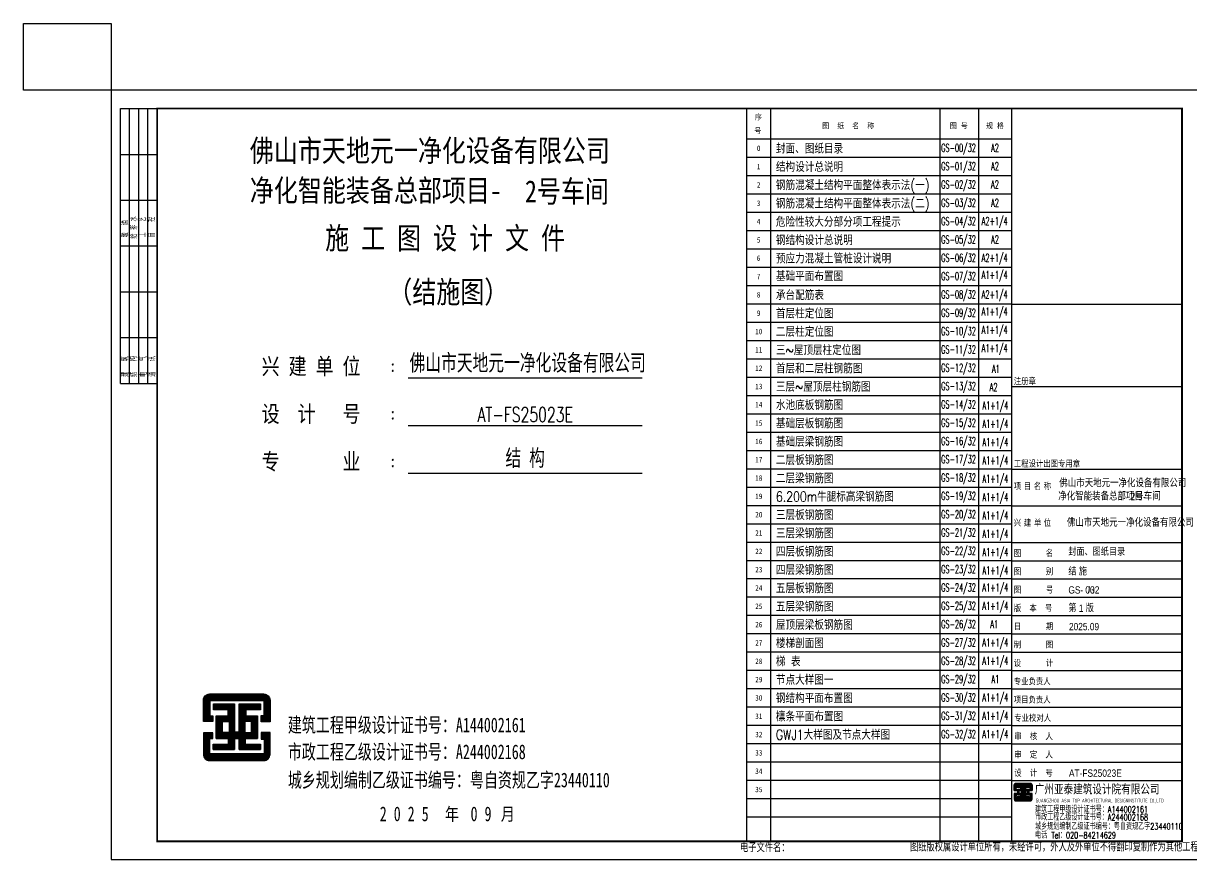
# Model space of a CAD drawing. Extents: x 250899 to 650964, y 268083 to 317384.
# Drawn here: x 250899 to 314618, y 271733 to 317384 of the extents above; entities that cross this region are included whole.
import ezdxf
from ezdxf.enums import TextEntityAlignment as Align

# ---------------------------------------------------------------- set-up
doc = ezdxf.new("R2010")
doc.units = 0
doc.header["$LTSCALE"] = 1000
doc.header["$MEASUREMENT"] = 0
for name, color, linetype in [('13', 13, 'Continuous'), ('14', 14, 'Continuous'), ('_0', 7, 'Continuous'), ('PUB_TITLE', 4, 'Continuous'), ('S-PUB-TAB', 4, 'Continuous'), ('TK-TXT1', 140, 'Continuous')]:
    doc.layers.add(name, color=color, linetype=linetype)
doc.styles.add('-宋体', font='simsun.ttc', dxfattribs={"width": 0.8})
doc.styles.add('-新宋体', font='simsun.ttc', dxfattribs={"width": 0.8})
doc.styles.add('-黑体', font='simhei.ttf', dxfattribs={"width": 0.7})
doc.styles.add('_HZTXT', font='gs_txt.shx', dxfattribs={"width": 0.8, "bigfont": 'gs_hztxt.shx'})
doc.styles.add('DIM_FONT', font='SIMPLEX.shx', dxfattribs={"width": 0.8})
doc.styles.add('HT', font='simhei.ttf')
doc.styles.add('HZTXT', font='txt.shx', dxfattribs={"bigfont": 'hztxt.shx'})
doc.styles.add('hztxt0', font='romans.shx', dxfattribs={"bigfont": 'gbcbig0.shx'})
doc.styles.get("Standard").update_dxf_attribs({"font": 'gbenor.shx', "bigfont": 'gbcbig0.shx'})
doc.styles.add('天正', font='SIMPLEX', dxfattribs={"width": 0.8, "bigfont": 'HZTXT'})
doc.styles.add('宋体', font='SimSun.ttf', dxfattribs={"width": 0.7})

# ---------------------------------------------------------------- blocks, each defined once
blk = doc.blocks.new('weer')
at = {"layer": '14'}
h = blk.add_hatch(dxfattribs=at)
h.set_pattern_fill('ANSI31', color=256, scale=100, angle=135, style=0)
h.set_pattern_definition([(180, (-144463.316, -50934.867), (-3e-15, -12.5), [])])
edge = h.paths.add_edge_path()
edge.add_line((73001, 29938), (73001, 29856))
edge.add_line((73001, 29856), (72861, 29856))
edge.add_line((72861, 29856), (72861, 30167))
edge.add_arc((72951, 30167), 90, 90, 180, ccw=False)
edge.add_line((72951, 30257), (73741, 30257))
edge.add_arc((73741, 30167), 90, 0, 90, ccw=False)
edge.add_line((73831, 30167), (73831, 29851))
edge.add_line((73831, 29851), (73701, 29851))
edge.add_line((73701, 29851), (73701, 29945))
edge.add_line((73701, 29945), (73730, 29945))
edge.add_line((73730, 29945), (73744, 29945))
edge.add_line((73744, 29945), (73744, 30157))
edge.add_line((73744, 30157), (72957, 30157))
edge.add_line((72957, 30157), (72957, 29938))
edge.add_line((72957, 29938), (73001, 29938))
h.paths.add_polyline_path([(73383, 29705), (73383, 30113), (73691, 30113), (73691, 30025), (73477, 30025), (73477, 29938), (73650, 29938), (73650, 29608), (73470, 29608), (73470, 29525), (73692, 29525), (73692, 29448), (73384, 29448), (73384, 29609), (73315, 29609), (73315, 29448), (73006, 29448), (73006, 29525), (73229, 29525), (73229, 29608), (73049, 29608), (73049, 29938), (73222, 29938), (73222, 30025), (73008, 30025), (73008, 30113), (73316, 30113), (73316, 29705)])
h.paths.add_polyline_path([(73138, 29855), (73236, 29855), (73236, 29699), (73138, 29699)], flags=16)
h.paths.add_polyline_path([(73560, 29855), (73463, 29855), (73463, 29699), (73560, 29699)], flags=16)
edge = h.paths.add_edge_path()
edge.add_line((73001, 29608), (73001, 29690))
edge.add_line((73001, 29690), (72861, 29690))
edge.add_line((72861, 29690), (72861, 29379))
edge.add_arc((72951, 29379), 90, 180, 270)
edge.add_line((72951, 29289), (73741, 29289))
edge.add_arc((73741, 29379), 90, 270, 360)
edge.add_line((73831, 29379), (73831, 29695))
edge.add_line((73831, 29695), (73701, 29695))
edge.add_line((73701, 29695), (73701, 29601))
edge.add_line((73701, 29601), (73730, 29601))
edge.add_line((73730, 29601), (73744, 29601))
edge.add_line((73744, 29601), (73744, 29389))
edge.add_line((73744, 29389), (72957, 29389))
edge.add_line((72957, 29389), (72957, 29608))
edge.add_line((72957, 29608), (73001, 29608))
for points in [[(73001, 29939), (73001, 29857), (72861, 29857), (72861, 30168, -0.414214), (72951, 30258), (73741, 30258, -0.414214), (73831, 30168), (73831, 29852), (73701, 29852), (73701, 29946), (73730, 29946), (73744, 29946), (73744, 30158), (72957, 30158), (72957, 29939)], [(73001, 29608), (73001, 29690), (72861, 29690), (72861, 29379, 0.414214), (72951, 29289), (73741, 29289, 0.414214), (73831, 29379), (73831, 29695), (73701, 29695), (73701, 29601), (73730, 29601), (73744, 29601), (73744, 29389), (72957, 29389), (72957, 29608)]]:
    blk.add_lwpolyline(points, format="xyb", close=True, dxfattribs=at)
blk.add_lwpolyline([(73383, 29705), (73383, 29705), (73383, 30113), (73691, 30113), (73691, 30025), (73477, 30025), (73477, 29938), (73650, 29938), (73650, 29608), (73470, 29608), (73470, 29525), (73692, 29525), (73692, 29448), (73384, 29448), (73384, 29609), (73315, 29609), (73315, 29448), (73006, 29448), (73006, 29525), (73229, 29525), (73229, 29608), (73049, 29608), (73049, 29938), (73222, 29938), (73222, 30025), (73008, 30025), (73008, 30113), (73316, 30113), (73316, 29705), (73383, 29705)], dxfattribs=at)
for points in [[(73138, 29855), (73236, 29855), (73236, 29699), (73138, 29699)], [(73560, 29855), (73463, 29855), (73463, 29699), (73560, 29699)]]:
    blk.add_lwpolyline(points, close=True, dxfattribs=at)
blk = doc.blocks.new('$titleblk$00000095')
for p, q in [((-150, 20), (-150, 0)), ((-150, 20), (0, 20)), ((-125, 20), (-125, 0)), ((-100, 20), (-100, 0)), ((-75, 20), (-75, 0)), ((-75, 20), (-75, 0)), ((-50, 20), (-50, 0)), ((-25, 20), (-25, 0)), ((0, 20), (0, 0)), ((-150, 15), (-75, 15)), ((-75, 15), (0, 15)), ((-150, 10), (-75, 10)), ((-75, 10), (0, 10)), ((-150, 5), (-75, 5)), ((-75, 5), (0, 5))]:
    blk.add_line(p, q)
at = {"width": 0.8}
for s, p in [('建   筑', (-146.45, 15.65)), ('暖  通', (-70.35, 15.73)), ('结   构', (-146.45, 10.91)), ('给 排 水', (-71.03, 10.9)), ('电   气', (-146.45, 5.65)), ('工   艺', (-70.35, 6.13)), ('通   讯', (-146.45, 0.88)), ('自   控', (-70.35, 1.24))]:
    blk.add_text(s, height=3.509, dxfattribs=at).set_placement(p)
blk = doc.blocks.new('弘吉车间2')
at = {"layer": '14'}
h = blk.add_hatch(dxfattribs=at)
h.set_pattern_fill('ANSI31', color=256, scale=100, angle=135, style=0)
h.set_pattern_definition([(180, (-226475.39, -78017.824), (-3e-15, -12.5), [])])
edge = h.paths.add_edge_path()
edge.add_line((-9011, 2855), (-9011, 2773))
edge.add_line((-9011, 2773), (-9152, 2773))
edge.add_line((-9152, 2773), (-9152, 3084))
edge.add_arc((-9062, 3084), 90, 90, 180, ccw=False)
edge.add_line((-9062, 3174), (-8271, 3174))
edge.add_arc((-8271, 3084), 90, 0, 90, ccw=False)
edge.add_line((-8181, 3084), (-8181, 2768))
edge.add_line((-8181, 2768), (-8311, 2768))
edge.add_line((-8311, 2768), (-8311, 2862))
edge.add_line((-8311, 2862), (-8282, 2862))
edge.add_line((-8282, 2862), (-8268, 2862))
edge.add_line((-8268, 2862), (-8268, 3074))
edge.add_line((-8268, 3074), (-9055, 3074))
edge.add_line((-9055, 3074), (-9055, 2855))
edge.add_line((-9055, 2855), (-9011, 2855))
h.paths.add_polyline_path([(-8629, 2622), (-8629, 3030), (-8321, 3030), (-8321, 2942), (-8535, 2942), (-8535, 2855), (-8362, 2855), (-8362, 2525), (-8542, 2525), (-8542, 2442), (-8320, 2442), (-8320, 2365), (-8628, 2365), (-8628, 2526), (-8697, 2526), (-8697, 2365), (-9006, 2365), (-9006, 2442), (-8784, 2442), (-8784, 2525), (-8963, 2525), (-8963, 2855), (-8790, 2855), (-8790, 2942), (-9004, 2942), (-9004, 3030), (-8697, 3030), (-8697, 2622)])
h.paths.add_polyline_path([(-8874, 2772), (-8776, 2772), (-8776, 2616), (-8874, 2616)], flags=16)
h.paths.add_polyline_path([(-8452, 2772), (-8549, 2772), (-8549, 2616), (-8452, 2616)], flags=16)
edge = h.paths.add_edge_path()
edge.add_line((-9011, 2525), (-9011, 2607))
edge.add_line((-9011, 2607), (-9152, 2607))
edge.add_line((-9152, 2607), (-9152, 2296))
edge.add_arc((-9062, 2296), 90, 180, 270)
edge.add_line((-9062, 2206), (-8271, 2206))
edge.add_arc((-8271, 2296), 90, 270, 360)
edge.add_line((-8181, 2296), (-8181, 2612))
edge.add_line((-8181, 2612), (-8311, 2612))
edge.add_line((-8311, 2612), (-8311, 2518))
edge.add_line((-8311, 2518), (-8282, 2518))
edge.add_line((-8282, 2518), (-8268, 2518))
edge.add_line((-8268, 2518), (-8268, 2306))
edge.add_line((-8268, 2306), (-9055, 2306))
edge.add_line((-9055, 2306), (-9055, 2525))
edge.add_line((-9055, 2525), (-9011, 2525))
for p, q in [((-9300, 29320), (-9300, 0)), ((-9300, 29320), (0, 29320)), ((-9300, 24820), (0, 24820)), ((-9300, 20320), (0, 20320)), ((-9300, 18320), (0, 18320)), ((-9300, 16320), (0, 16320)), ((-9300, 15320), (0, 15320)), ((-9300, 14320), (0, 14320)), ((-9300, 13320), (0, 13320)), ((-9300, 12320), (0, 12320)), ((-9300, 11320), (0, 11320)), ((-9300, 10320), (0, 10320)), ((-9300, 9320), (0, 9320)), ((-9300, 8320), (0, 8320)), ((-9300, 7320), (0, 7320)), ((-9300, 6320), (0, 6320)), ((-9300, 5320), (0, 5320)), ((-9300, 4320), (0, 4320)), ((-9300, 3320), (0, 3320)), ((-9300, 3320), (0, 3320))]:
    blk.add_line(p, q, dxfattribs=at)
for points in [[(-9011, 2855), (-9011, 2773), (-9152, 2773), (-9152, 3084, -0.414214), (-9062, 3174), (-8271, 3174, -0.414214), (-8181, 3084), (-8181, 2768), (-8311, 2768), (-8311, 2862), (-8282, 2862), (-8268, 2862), (-8268, 3074), (-9055, 3074), (-9055, 2855)], [(-9011, 2525), (-9011, 2607), (-9152, 2607), (-9152, 2296, 0.414214), (-9062, 2206), (-8271, 2206, 0.414214), (-8181, 2296), (-8181, 2612), (-8311, 2612), (-8311, 2518), (-8282, 2518), (-8268, 2518), (-8268, 2306), (-9055, 2306), (-9055, 2525)]]:
    blk.add_lwpolyline(points, format="xyb", close=True, dxfattribs=at)
blk.add_lwpolyline([(-8629, 2622), (-8629, 2622), (-8629, 3030), (-8321, 3030), (-8321, 2942), (-8535, 2942), (-8535, 2855), (-8362, 2855), (-8362, 2525), (-8542, 2525), (-8542, 2442), (-8320, 2442), (-8320, 2365), (-8628, 2365), (-8628, 2526), (-8697, 2526), (-8697, 2365), (-9006, 2365), (-9006, 2442), (-8784, 2442), (-8784, 2525), (-8963, 2525), (-8963, 2855), (-8790, 2855), (-8790, 2942), (-9004, 2942), (-9004, 3030), (-8697, 3030), (-8697, 2622), (-8629, 2622)], dxfattribs=at)
for points in [[(-8874, 2772), (-8776, 2772), (-8776, 2616), (-8874, 2616)], [(-8452, 2772), (-8549, 2772), (-8549, 2616), (-8452, 2616)]]:
    blk.add_lwpolyline(points, close=True, dxfattribs=at)
at = {"layer": '13', "color": 7, "style": '_HZTXT', "width": 0.85}
for s, height, p in [('佛山市天地元一净化设备有限公司', 417.91, (-6694, 19336)), ('净化智能装备总部项目-', 417.91, (-6750, 18616)), ('2号车间', 417.9, (-2815, 18616)), ('佛山市天地元一净化设备有限公司', 417.91, (-6282, 17179)), ('结 施', 400, (-6198, 14522)), ('GS-  /32', 400, (-6198, 13522)), ('第 1 版', 400, (-6198, 12522)), ('2025.09', 400, (-6166, 11522)), ('AT-FS25023E', 400, (-6166, 3522))]:
    blk.add_text(s, height=height, dxfattribs=at).set_placement(p)
at = {"layer": '13', "style": 'HZTXT', "width": 0.7}
for s, p in [('建筑工程甲级设计证书号：A144002161', (-8015, 1568)), ('市政工程乙级设计证书号：A244002168', (-8015, 1144)), ('城乡规划编制乙级证书编号：粤自资规乙字23440110', (-8015, 639)), ('电话 Tel：020-84214629', (-8015, 159))]:
    blk.add_text(s, height=350, rotation=359.99972, dxfattribs=at).set_placement(p)
at = {"layer": '14'}
for s, height, style, width, p in [('注册章', 350, '宋体', 0.82, (-9173, 24949)), ('工程设计出图专用章', 350, '宋体', 0.82, (-9173, 20449)), ('项', 350, '宋体', 0.82, (-9176, 19220)), ('目', 350, '宋体', 0.82, (-8632, 19220)), ('名', 350, '宋体', 0.82, (-8081, 19220)), ('称', 350, '宋体', 0.82, (-7542, 19220)), ('兴', 350, '宋体', 0.82, (-9176, 17220)), ('建', 350, '宋体', 0.82, (-8632, 17220)), ('单', 350, '宋体', 0.82, (-8081, 17220)), ('位', 350, '宋体', 0.82, (-7542, 17220)), ('图      名', 350, '宋体', 0.82, (-9176, 15566)), ('图      别', 350, '宋体', 0.82, (-9176, 14566)), ('图      号', 350, '宋体', 0.82, (-9176, 13566)), ('版  本  号', 350, '宋体', 0.82, (-9176, 12566)), ('日      期', 350, '宋体', 0.82, (-9176, 11566)), ('制      图', 350, '宋体', 0.82, (-9176, 10566)), ('设      计', 350, '宋体', 0.82, (-9176, 9566)), ('专业负责人', 350, '宋体', 0.82, (-9176, 8566)), ('项目负责人', 350, '宋体', 0.82, (-9176, 7566)), ('专业校对人', 350, '宋体', 0.82, (-9149, 6566, -24845)), ('审  核  人', 350, '宋体', 0.82, (-9149, 5566, -24845)), ('审  定  人', 350, '宋体', 0.82, (-9149, 4566, -24845)), ('设  计  号', 350, '宋体', 0.82, (-9149, 3566, -24845)), ('广州亚泰建筑设计院有限公司', 480, 'HT', 0.8, (-8033, 2612))]:
    blk.add_text(s, height=height, dxfattribs=dict(at, style=style, width=width)).set_placement(p)
at = {"layer": '14', "width": 0.8}
blk.add_text('GUANGZHOU ASIA TOP ARCHITECTURAL DESIGNINSTITUTE CO.,LTD', height=198, rotation=359.99972, dxfattribs=at).set_placement((-7987, 2124, -24845))
at = {"layer": '14', "style": 'hztxt0'}
for s, p in [('电子文件名：', (-24105, -584)), ('图纸版权属设计单位所有，未经许可，外人及外单位不得翻印复制作为其他工程之用。', (-14838, -548))]:
    blk.add_text(s, height=450, rotation=359.99972, dxfattribs=at).set_placement(p)

msp = doc.modelspace()

# ---------------------------------------------------------------- linework, layer by layer
at = {"layer": '13', "color": 7}
for p, q in [((304793.4, 311053.5), (290343.4, 311053.7)), ((304793.4, 310053.4), (290343.4, 310053.7)), ((304793.4, 309053.4), (290343.4, 309053.7)), ((304793.4, 308053.4), (290343.4, 308053.6)), ((304793.4, 307053.4), (290343.4, 307053.6)), ((304793.4, 306053.3), (290343.4, 306053.6)), ((304793.4, 305053.3), (290343.4, 305053.6)), ((304793.4, 304053.3), (290343.4, 304053.5)), ((304793.4, 303053.3), (290343.4, 303053.5)), ((304793.4, 302053.2), (290343.4, 302053.5)), ((304793.4, 301053.2), (290343.4, 301053.5)), ((304793.4, 300053.2), (290343.4, 300053.4)), ((304793.4, 299053.2), (290343.4, 299053.4)), ((304793.4, 298053.1), (290343.4, 298053.4)), ((304793.4, 297053.1), (290343.4, 297053.4)), ((304793.4, 296053.1), (290343.4, 296053.3)), ((304793.4, 295053.1), (290343.4, 295053.3)), ((304793.4, 294053), (290343.4, 294053.3)), ((304793.4, 293053.4), (290343.4, 293053.6)), ((304793.4, 292053.3), (290343.4, 292053.6)), ((304793.4, 291053.3), (290343.4, 291053.6)), ((304793.4, 290053.3), (290343.4, 290053.5)), ((304793.4, 289053.3), (290343.4, 289053.5)), ((304793.4, 288053.2), (290343.4, 288053.5)), ((304793.4, 287053.2), (290343.4, 287053.5)), ((304793.4, 286053.2), (290343.4, 286053.4)), ((304793.4, 285053.2), (290343.4, 285053.4)), ((304793.4, 284053.1), (290343.4, 284053.4)), ((304793.4, 283053.1), (290343.4, 283053.4)), ((304793.4, 282053.1), (290343.4, 282053.3)), ((304793.4, 281053.1), (290343.4, 281053.3)), ((304793.4, 280053), (290343.4, 280053.3)), ((304793.4, 279053.1), (290343.4, 279053.3)), ((304793.4, 278053.1), (290343.4, 278053.3)), ((304793.4, 277053), (290343.4, 277053.3)), ((304793.4, 276053), (290343.4, 276053.3)), ((304793.4, 275053), (290343.4, 275053.2)), ((304793.4, 274053), (290343.4, 274053.2))]:
    msp.add_line(p, q, dxfattribs=at)
at = {"layer": 'PUB_TITLE', "color": 0}
for p, q in [((290343.4, 312733.2), (290343.4, 272733.2)), ((291643.5, 312733.2), (291643.5, 272733.2)), ((300893.5, 312733), (300893.5, 272733)), ((302993.7, 312733), (302993.7, 272733)), ((304793.4, 312733), (304793.4, 272733))]:
    msp.add_line(p, q, dxfattribs=at)
at = {"layer": 'PUB_TITLE'}
for p, q in [((271893.3, 298029.4), (284643.3, 298029.4)), ((271893.3, 295427.5), (284643.3, 295427.5)), ((271893.3, 292827.5), (284643.3, 292827.5))]:
    msp.add_line(p, q, dxfattribs=at)
msp.add_lwpolyline([(255693.4, 271733.2), (315093.4, 271733.2), (315093.4, 313733.2), (255693.4, 313733.2)], close=True, dxfattribs=at)
at = {"layer": 'PUB_TITLE', "const_width": 100}
msp.add_lwpolyline([(258193.4, 272733.2), (314093.4, 272733.2), (314093.4, 312733.2), (258193.4, 312733.2)], close=True, dxfattribs=at)
at = {"layer": 'PUB_TITLE'}
for points in [[(271018.3, 298765.4, 1), (271068.3, 298765.4, 1)], [(271018.3, 298417.1, 1), (271068.3, 298417.1, 1)], [(271018.3, 296165.8, 1), (271068.3, 296165.8, 1)], [(271018.3, 295817.5, 1), (271068.3, 295817.5, 1)], [(271018.3, 293565.8, 1), (271068.3, 293565.8, 1)], [(271018.3, 293217.5, 1), (271068.3, 293217.5, 1)]]:
    msp.add_lwpolyline(points, format="xyb", close=True, dxfattribs=at)
at = {"layer": 'S-PUB-TAB'}
msp.add_lwpolyline([(250899.2, 317383.9), (255693.4, 317383.9), (255693.4, 313733.2), (250899.2, 313733.2)], close=True, dxfattribs=at)

# ---------------------------------------------------------------- block references
at = {"xscale": 3.75, "yscale": 3.75, "zscale": 3.75}
msp.add_blockref('weer', (-12513.4, 167309.4), dxfattribs=at)
at = {"layer": '_0'}
msp.add_blockref('弘吉车间2', (314093.4, 272733.2), dxfattribs=at)
at = {"layer": 'PUB_TITLE', "xscale": 100, "yscale": 100, "zscale": 100, "rotation": 90}
msp.add_blockref('$titleblk$00000095', (258193.4, 312733.2), dxfattribs=at)

# ---------------------------------------------------------------- texts
at = {"color": 7, "style": '-宋体'}
for s, width, p in [('序', 0.9, (290801.8, 312120.2)), ('号', 0.9, (290770.1, 311371.6)), ('图  纸  名  称', 0.9, (294467.6, 311646.5)), ('图 号', 0.9, (301432.2, 311646.3)), ('规 格', 0.9, (303406.4, 311646.3)), ('0', 0.8, (290903.9, 310415.2)), ('1', 0.8, (290903.9, 309415.2)), ('2', 0.8, (290903.9, 308415.2)), ('3', 0.8, (290903.9, 307415.1)), ('4', 0.8, (290903.9, 306415.1)), ('5', 0.8, (290903.9, 305415.1)), ('6', 0.8, (290903.9, 304415.1)), ('7', 0.8, (290903.9, 303415)), ('8', 0.8, (290903.9, 302415)), ('9', 0.8, (290903.9, 301415)), ('10', 0.8, (290815.8, 300415)), ('11', 0.8, (290815.8, 299414.9)), ('12', 0.8, (290815.8, 298414.9)), ('13', 0.8, (290815.8, 297414.9)), ('14', 0.8, (290815.8, 296414.9)), ('15', 0.8, (290815.8, 295414.8)), ('16', 0.8, (290815.8, 294414.8)), ('17', 0.8, (290815.8, 293414.8)), ('18', 0.8, (290815.8, 292415.1)), ('19', 0.8, (290815.8, 291415.1)), ('20', 0.8, (290815.8, 290415.1)), ('21', 0.8, (290815.8, 289415.1)), ('22', 0.8, (290815.7, 288415)), ('23', 0.8, (290815.7, 287415)), ('24', 0.8, (290815.7, 286415)), ('25', 0.8, (290815.7, 285415)), ('26', 0.8, (290815.7, 284414.9)), ('27', 0.8, (290815.7, 283414.9)), ('28', 0.8, (290815.7, 282414.9)), ('29', 0.8, (290815.7, 281414.8)), ('30', 0.8, (290815.7, 280414.8)), ('31', 0.8, (290815.7, 279414.8)), ('32', 0.8, (290815.6, 278414.8)), ('33', 0.8, (290815.6, 277414.8)), ('34', 0.8, (290815.5, 276414.8)), ('35', 0.8, (290815.5, 275414.8))]:
    msp.add_text(s, height=300, dxfattribs=dict(at, width=width)).set_placement(p)
at = {"layer": '13', "color": 7, "style": '_HZTXT', "width": 0.85}
for s, p in [('封面、图纸目录', (307895.5, 288326.8)), ('00', (308821.5, 286256.5))]:
    msp.add_text(s, height=400, dxfattribs=at).set_placement(p)
at = {"layer": 'PUB_TITLE', "color": 3, "style": '-黑体', "width": 0.8}
for s, p in [('佛山市天地元一净化设备有限公司', (263249.4, 309837.2)), ('净化智能装备总部项目-', (263249.6, 307661.6)), ('2号车间', (278254.3, 307613.1, 11209.5))]:
    msp.add_text(s, height=1200, dxfattribs=at).set_placement(p)
at = {"layer": 'PUB_TITLE'}
for s, height, style, width, p in [('封面、图纸目录', 545.83, '天正', 0.8, (291943.9, 310278.1)), ('GS-00/32', 436.67, '天正', 0.6, (300956.6, 310367.3)), ('A2', 436.67, '天正', 0.6, (303682.5, 310367.3)), ('结构设计总说明', 545.83, '天正', 0.8, (291943.9, 309278.1)), ('GS-01/32', 436.67, '天正', 0.6, (300956.6, 309367.2)), ('A2', 436.67, '天正', 0.6, (303682.5, 309367.2)), ('钢筋混凝土结构平面整体表示法(一)', 545.832, '天正', 0.8, (291943.8, 308278.1)), ('GS-02/32', 436.67, '天正', 0.6, (300956.6, 308367.2)), ('A2', 436.67, '天正', 0.6, (303682.4, 308367.2)), ('钢筋混凝土结构平面整体表示法(二)', 545.832, '天正', 0.8, (291943.9, 307278.1)), ('GS-03/32', 436.67, '天正', 0.6, (300956.6, 307367.2)), ('A2', 436.67, '天正', 0.6, (303682.5, 307367.2)), ('危险性较大分部分项工程提示', 545.832, '天正', 0.8, (291943.8, 306278.1)), ('GS-04/32', 436.67, '天正', 0.6, (300956.5, 306367.2)), ('A2+1/4', 436.67, '天正', 0.6, (303171.2, 306373.1)), ('施 工 图 设 计 文 件 ', 1200, '-黑体', 0.8, (267358.3, 305059.1)), ('钢结构设计总说明', 545.83, '天正', 0.8, (291943.9, 305278)), ('GS-05/32', 436.67, '天正', 0.6, (300956.6, 305367.1)), ('A2', 436.67, '天正', 0.6, (303682.5, 305367.1)), ('预应力混凝土管桩设计说明', 545.832, '天正', 0.8, (291943.9, 304278.1)), ('GS-06/32', 436.67, '天正', 0.6, (300956.6, 304367.1)), ('A2+1/4', 436.67, '天正', 0.6, (303171.2, 304367.1)), ('A1+1/4', 436.67, '天正', 0.6, (303171.2, 303431.1)), ('（结施图）', 1200, '-黑体', 0.8, (270803.3, 302122.4)), ('基础平面布置图', 545.83, '天正', 0.8, (291943.8, 303312.9)), ('GS-07/32', 436.67, '天正', 0.6, (300956.6, 303367.1)), ('承台配筋表', 545.83, '天正', 0.8, (291943.9, 302278)), ('GS-08/32', 436.67, '天正', 0.6, (300956.6, 302367.1)), ('A2+1/4', 436.67, '天正', 0.6, (303171.1, 302367.1)), ('首层柱定位图', 545.83, '天正', 0.8, (291943.9, 301278)), ('GS-09/32', 436.67, '天正', 0.6, (300956.5, 301367)), ('A1+1/4', 436.67, '天正', 0.6, (303171.2, 301431.3)), ('二层柱定位图', 545.83, '天正', 0.8, (291943.8, 300278)), ('GS-10/32', 436.67, '天正', 0.6, (300956.4, 300367)), ('A1+1/4', 436.67, '天正', 0.6, (303171.2, 300431.3)), ('三~屋顶层柱定位图', 545.83, '天正', 0.8, (291943.8, 299277.9)), ('GS-11/32', 436.67, '天正', 0.6, (300956.4, 299367)), ('A1+1/4', 436.67, '天正', 0.6, (303171.2, 299431.3)), ('兴 建 单 位', 900, '-黑体', 0.8, (263893.6, 298217.2)), ('首层和二层柱钢筋图', 545.83, '天正', 0.8, (291943.8, 298277.9)), ('GS-12/32', 436.67, '天正', 0.6, (300956.4, 298367)), ('A1', 436.67, '天正', 0.6, (303730, 298306.2)), ('三层~屋顶层柱钢筋图', 545.83, '天正', 0.8, (291943.8, 297277.9)), ('GS-13/32', 436.67, '天正', 0.6, (300956.6, 297366.9)), ('A2', 436.67, '天正', 0.6, (303609.5, 297306.2)), ('设  计   号', 900, '-黑体', 0.8, (263893.6, 295617.6)), ('水池底板钢筋图', 545.83, '天正', 0.8, (291943.8, 296277.8)), ('GS-14/32', 436.67, '天正', 0.6, (300956.4, 296366.9)), ('A1+1/4', 436.67, '天正', 0.6, (303209.9, 296306.1)), ('基础层板钢筋图', 545.83, '天正', 0.8, (291943.8, 295277.8)), ('GS-15/32', 436.67, '天正', 0.6, (300956.3, 295366.9)), ('A1+1/4', 436.67, '天正', 0.6, (303209.9, 295306.1)), ('基础层梁钢筋图', 545.83, '天正', 0.8, (291943.7, 294277.8)), ('GS-16/32', 436.67, '天正', 0.6, (300956.6, 294366.9)), ('A1+1/4', 436.67, '天正', 0.6, (303209.9, 294306.1)), ('专       业', 900, '-黑体', 0.8, (263893.6, 293017.6)), ('二层板钢筋图', 545.83, '天正', 0.8, (291943.7, 293277.7)), ('GS-17/32', 436.67, '天正', 0.6, (300956.6, 293366.8)), ('A1+1/4', 436.67, '天正', 0.6, (303209.9, 293306.4)), ('二层梁钢筋图', 545.83, '天正', 0.8, (291943.7, 292277.7)), ('GS-18/32', 436.67, '天正', 0.6, (300956.6, 292367.2)), ('A1+1/4', 436.67, '天正', 0.6, (303209.9, 292306.4)), ('6.200m牛腿标高梁钢筋图', 545.832, '天正', 0.8, (291943.7, 291277.7)), ('GS-19/32', 436.67, '天正', 0.6, (300956.6, 291367.2)), ('A1+1/4', 436.67, '天正', 0.6, (303209.9, 291306.4)), ('三层板钢筋图', 545.83, '天正', 0.8, (291943.7, 290277.6)), ('GS-20/32', 436.67, '天正', 0.6, (300956.6, 290367.1)), ('A1+1/4', 436.67, '天正', 0.6, (303209.9, 290306.3)), ('三层梁钢筋图', 545.83, '天正', 0.8, (291943.7, 289277.6)), ('GS-21/32', 436.67, '天正', 0.6, (300956.6, 289367.1)), ('A1+1/4', 436.67, '天正', 0.6, (303209.9, 289306.3)), ('四层板钢筋图', 545.83, '天正', 0.8, (291943.6, 288277.6)), ('GS-22/32', 436.67, '天正', 0.6, (300956.6, 288367.1)), ('A1+1/4', 436.67, '天正', 0.6, (303209.9, 288306.3)), ('四层梁钢筋图', 545.83, '天正', 0.8, (291943.6, 287277.6)), ('GS-23/32', 436.67, '天正', 0.6, (300956.6, 287367.1)), ('A1+1/4', 436.67, '天正', 0.6, (303209.9, 287306.3)), ('五层板钢筋图', 545.83, '天正', 0.8, (291943.8, 286278)), ('GS-24/32', 436.67, '天正', 0.6, (300956.6, 286367)), ('A1+1/4', 436.67, '天正', 0.6, (303208.9, 286367)), ('五层梁钢筋图', 545.83, '天正', 0.8, (291943.8, 285278)), ('GS-25/32', 436.67, '天正', 0.6, (300956.6, 285367)), ('A1+1/4', 436.67, '天正', 0.6, (303208.9, 285367)), ('屋顶层梁板钢筋图', 545.83, '天正', 0.8, (291943.8, 284278)), ('GS-26/32', 436.67, '天正', 0.6, (300956.6, 284367)), ('A1', 436.67, '天正', 0.6, (303639.4, 284367)), ('楼梯剖面图', 545.83, '天正', 0.8, (291943.8, 283278)), ('GS-27/32', 436.67, '天正', 0.6, (300956.6, 283367)), ('A1+1/4', 436.67, '天正', 0.6, (303208.9, 283367)), ('梯 表', 545.83, '天正', 0.8, (291943.8, 282277.9)), ('GS-28/32', 436.67, '天正', 0.6, (300956.6, 282366.9)), ('A1+1/4', 436.67, '天正', 0.6, (303208.9, 282366.9)), ('节点大样图一', 545.83, '天正', 0.8, (291943.8, 281277.9)), ('GS-29/32', 436.67, '天正', 0.6, (300956.5, 281366.9)), ('A1', 436.67, '天正', 0.6, (303701.3, 281366.9)), ('钢结构平面布置图', 545.83, '天正', 0.8, (291943.7, 280277.8)), ('GS-30/32', 436.67, '天正', 0.6, (300956.5, 280366.9)), ('A1+1/4', 436.67, '天正', 0.6, (303208.8, 280366.9)), ('檩条平面布置图', 545.83, '天正', 0.8, (291943.7, 279277.9)), ('GS-31/32', 436.67, '天正', 0.6, (300956.5, 279366.9)), ('A1+1/4', 436.67, '天正', 0.6, (303208.8, 279366.9)), ('建筑工程甲级设计证书号：A144002161', 800, '-宋体', 0.7, (265323.3, 278688.3)), ('GWJ1大样图及节点大样图', 545.832, '天正', 0.8, (291943.7, 278277.9)), ('GS-32/32', 436.67, '天正', 0.6, (300956.5, 278366.9)), ('A1+1/4', 436.67, '天正', 0.6, (303208.8, 278366.9)), ('市政工程乙级设计证书号：A244002168', 800, '-宋体', 0.7, (265323.3, 277221.1)), ('城乡规划编制乙级证书编号：粤自资规乙字23440110', 800, '-宋体', 0.7, (265323.3, 275683)), ('年      月    ', 700, '-黑体', 0.8, (273892.8, 273869)), ('2 0 2 5      0 9', 800, '-宋体', 0.7, (270337.6, 273833.5))]:
    msp.add_text(s, height=height, dxfattribs=dict(at, style=style, width=width)).set_placement(p)
at = {"layer": 'PUB_TITLE', "style": 'DIM_FONT', "width": 0.7}
msp.add_text('AT-FS25023E', height=800, dxfattribs=at).set_placement((278268.3, 295627.5), align=Align.CENTER)
at = {"layer": 'TK-TXT1', "style": '-新宋体', "width": 0.7}
for s, p in [('佛山市天地元一净化设备有限公司', (278406.6, 298417.1)), ('结 构', (278268.3, 293217.5))]:
    msp.add_text(s, height=900, dxfattribs=at).set_placement(p, align=Align.CENTER)

doc.saveas('drawing.dxf')
